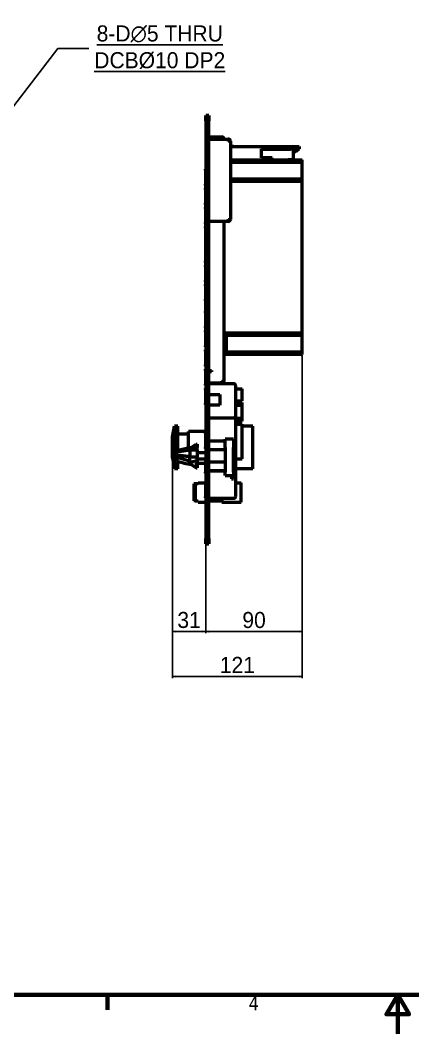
# Model space of a CAD drawing. Header units: millimetres. Extents: x 4735 to 8066, y 756 to 2595.
# Drawn here: x 5465 to 5831, y 1065 to 2011 of the extents above; entities that cross this region are included whole.
import ezdxf

# ---------------------------------------------------------------- set-up
doc = ezdxf.new("R2010")
doc.units = ezdxf.units.MM
doc.header["$LTSCALE"] = 1.8
for name, color, linetype, lineweight in [('경계(ISO)', 7, 'Continuous', 70), ('외형선(ISO)', 7, 'Continuous', 50), ('치수(ISO)', 7, 'Continuous', 25)]:
    doc.layers.add(name, color=color, linetype=linetype, lineweight=lineweight)
doc.styles.add('레이블 문자 (JIS)', font='')
doc.styles.add('주 텍스트 (ISO)', font='')
doc.styles.get('레이블 문자 (JIS)').set_extended_font_data('Gulim')
doc.styles.get('주 텍스트 (ISO)').set_extended_font_data('Tahoma')
doc.dimstyles.new('복사 대상기본값 (JIS)', dxfattribs={"dimscale": 1.5, "dimtxt": 3, "dimasz": 2, "dimexe": 1, "dimexo": 0.5, "dimgap": 0.8, "dimtad": 1, "dimdsep": 46, "dimtxsty": '레이블 문자 (JIS)', "dimblk": 'Filled-1', "dimcen": 0.09, "dimdle": 10, "dimclrd": 256, "dimclre": 256, "dimclrt": 256, "dimazin": 2, "dimtfac": 0.666667, "dimtmove": 0, "dimatfit": 3, "dimldrblk": 'OPEN', "dimfxl": 1, "dimtolj": 1, "dimtzin": 0, "dimlwd": -1, "dimlwe": -1, "dimarcsym": 0})

# ---------------------------------------------------------------- blocks, each defined once
blk = doc.blocks.new('경계 Default Border')
at = {"layer": '경계(ISO)'}
blk.add_line((222.75, 10), (222.75, 6.1), dxfattribs=at)
at = {"layer": '경계(ISO)', "flags": 128}
for points in [[(10, 10), (10, 410), (584, 410), (584, 10), (10, 10)], [(297, 0), (297, 10), (294.11, 5), (299.89, 5), (297, 10)]]:
    blk.add_lwpolyline(points, dxfattribs=at)
at = {"layer": '경계(ISO)', "insert": (258.85, 6.03), "char_height": 3.5, "attachment_point": 7, "style": '주 텍스트 (ISO)'}
blk.add_mtext('4', dxfattribs=at)
blk = doc.blocks.new('Filled-1')
at = {"color": 0}
for p, q in [((0, 0), (-1, 0.1)), ((-1, 0.1), (-1, -0.1)), ((-1, 0), (0, 0)), ((-1, -0.1), (0, 0))]:
    blk.add_line(p, q, dxfattribs=at)
at = {"color": 0, "flags": 128}
blk.add_lwpolyline([(-1, -0.1), (0, 0), (-1, 0.1), (-1, -0.1)], dxfattribs=at)
at = {"color": 0}
blk.add_solid([(-1, -0.1), (0, 0), (-1, 0.1), (-1, -0.1)], dxfattribs=at)
blk = doc.blocks.new('*D645')
at = {"layer": 'Defpoints', "color": 0}
for p in [(5728.42, 1699.02), (5638.42, 1527.09), (5638.42, 1440.08)]:
    blk.add_point(p, dxfattribs=at)
at = {"layer": '치수(ISO)'}
for p, q in [((5728.42, 1698.27), (5728.42, 1438.58)), ((5638.42, 1526.34), (5638.42, 1438.58)), ((5725.42, 1440.08), (5641.42, 1440.08))]:
    blk.add_line(p, q, dxfattribs=at)
at = {"layer": '치수(ISO)', "linetype": 'ByBlock', "xscale": 3, "yscale": 3, "zscale": 3, "rotation": 180}
blk.add_blockref('Filled-1', (5638.42, 1440.08), dxfattribs=at)
at = {"layer": '치수(ISO)', "linetype": 'ByBlock', "xscale": 3, "yscale": 3, "zscale": 3}
blk.add_blockref('Filled-1', (5728.42, 1440.08), dxfattribs=at)
at = {"layer": '치수(ISO)', "insert": (5683.48, 1458.46), "char_height": 15, "attachment_point": 2, "style": '레이블 문자 (JIS)'}
blk.add_mtext('\\A1;90', dxfattribs=at)
blk = doc.blocks.new('_Open')
at = {"color": 0, "linetype": 'ByBlock', "lineweight": -2}
for p, q in [((-1, 0.17), (0, 0)), ((-1, -0.17), (0, 0)), ((0, 0), (-1, 0))]:
    blk.add_line(p, q, dxfattribs=at)
blk = doc.blocks.new('*D646')
at = {"layer": 'Defpoints', "color": 0}
for p in [(5607.42, 1602.09), (5638.42, 1527.09), (5607.42, 1440.08)]:
    blk.add_point(p, dxfattribs=at)
at = {"layer": '치수(ISO)'}
for p, q in [((5607.42, 1601.34), (5607.42, 1438.58)), ((5638.42, 1526.34), (5638.42, 1438.58)), ((5635.42, 1440.08), (5610.42, 1440.08))]:
    blk.add_line(p, q, dxfattribs=at)
at = {"layer": '치수(ISO)', "linetype": 'ByBlock', "xscale": 3, "yscale": 3, "zscale": 3, "rotation": 180}
blk.add_blockref('Filled-1', (5607.42, 1440.08), dxfattribs=at)
at = {"layer": '치수(ISO)', "linetype": 'ByBlock', "xscale": 3, "yscale": 3, "zscale": 3}
blk.add_blockref('Filled-1', (5638.42, 1440.08), dxfattribs=at)
at = {"layer": '치수(ISO)', "insert": (5622.86, 1458.5), "char_height": 15, "attachment_point": 2, "style": '레이블 문자 (JIS)'}
blk.add_mtext('\\A1;31', dxfattribs=at)
blk = doc.blocks.new('*D647')
at = {"layer": 'Defpoints', "color": 0}
for p in [(5728.42, 1699.02), (5607.42, 1602.09), (5728.42, 1398.09)]:
    blk.add_point(p, dxfattribs=at)
at = {"layer": '치수(ISO)'}
for p, q in [((5728.42, 1698.27), (5728.42, 1396.59)), ((5607.42, 1601.34), (5607.42, 1396.59)), ((5610.42, 1398.09), (5725.42, 1398.09))]:
    blk.add_line(p, q, dxfattribs=at)
at = {"layer": '치수(ISO)', "linetype": 'ByBlock', "xscale": 3, "yscale": 3, "zscale": 3, "rotation": 180}
blk.add_blockref('Filled-1', (5607.42, 1398.09), dxfattribs=at)
at = {"layer": '치수(ISO)', "linetype": 'ByBlock', "xscale": 3, "yscale": 3, "zscale": 3}
blk.add_blockref('Filled-1', (5728.42, 1398.09), dxfattribs=at)
at = {"layer": '치수(ISO)', "insert": (5667.92, 1416.51), "char_height": 15, "attachment_point": 2, "style": '레이블 문자 (JIS)'}
blk.add_mtext('\\A1;121', dxfattribs=at)
blk = doc.blocks.new('*D654')
at = {"layer": 'Defpoints', "color": 0}
for p in [(5446.34, 1914.07), (5443.31, 1910.1)]:
    blk.add_point(p, dxfattribs=at)
at = {"layer": '치수(ISO)'}
for p, q in [((5448.17, 1916.46), (5500.37, 1984.72)), ((5529.36, 1984.72), (5500.37, 1984.72)), ((5443.31, 1910.1), (5446.34, 1914.07)), ((5441.48, 1907.72), (5439.66, 1905.34))]:
    blk.add_line(p, q, dxfattribs=at)
at = {"layer": '치수(ISO)', "linetype": 'ByBlock', "xscale": 3, "yscale": 3, "zscale": 3}
for p, rotation in [((5446.34, 1914.07), 232.5915494636965), ((5443.31, 1910.1), 52.59154946369652)]:
    blk.add_blockref('Filled-1', p, dxfattribs=dict(at, rotation=rotation))
at = {"layer": '치수(ISO)', "insert": (5595.53, 2006.19), "char_height": 15, "attachment_point": 2, "style": '레이블 문자 (JIS)'}
blk.add_mtext('\\A1;\\L\\fGulim|b0|i0;8-D∅5 THRU\\P\\fGulim|b0|i0;DCBØ10 DP2\\l', dxfattribs=at)

msp = doc.modelspace()

# ---------------------------------------------------------------- linework, layer by layer
at = {"layer": '외형선(ISO)'}
for p, q in [((5638.42, 1917.087), (5638.42, 1922.087)), ((5641.42, 1922.087), (5638.42, 1922.087)), ((5641.42, 1922.087), (5641.42, 1917.087)), ((5638.42, 1917.087), (5638.42, 1527.087)), ((5641.42, 1527.087), (5641.42, 1917.087)), ((5641.42, 1902.087), (5653.42, 1902.087)), ((5641.42, 1900.087), (5659.42, 1900.087)), ((5653.42, 1900.087), (5653.42, 1902.087)), ((5659.42, 1898.087), (5659.42, 1900.087)), ((5661.42, 1898.087), (5659.42, 1898.087)), ((5661.42, 1898.087), (5661.42, 1825.087)), ((5664.42, 1893.087), (5661.42, 1893.087)), ((5661.42, 1893.019), (5725.42, 1893.019)), ((5664.42, 1893.087), (5664.42, 1893.019)), ((5670.42, 1893.019), (5670.42, 1893.087)), ((5670.42, 1893.087), (5672.02, 1893.087)), ((5672.02, 1893.019), (5672.02, 1893.087)), ((5725.42, 1893.019), (5725.42, 1891.019)), ((5690.42, 1891.019), (5725.42, 1891.019)), ((5690.42, 1882.519), (5690.42, 1891.019)), ((5690.42, 1890.769), (5715.42, 1890.769)), ((5711.062, 1890.769), (5708.205, 1891.019)), ((5715.42, 1890.769), (5717.599, 1890.769)), ((5720.92, 1890.519), (5717.599, 1890.519)), ((5720.42, 1880.769), (5720.42, 1890.519)), ((5720.92, 1888.019), (5720.92, 1890.519)), ((5722.42, 1888.019), (5720.92, 1888.019)), ((5725.42, 1891.019), (5722.42, 1888.019)), ((5661.42, 1880.519), (5727.42, 1880.519)), ((5661.42, 1878.519), (5727.42, 1878.519)), ((5700.42, 1882.519), (5690.42, 1882.519)), ((5700.42, 1880.519), (5700.42, 1882.519)), ((5700.42, 1880.769), (5715.42, 1880.769)), ((5720.42, 1880.769), (5715.42, 1880.769)), ((5727.42, 1880.519), (5728.42, 1880.519)), ((5727.42, 1880.519), (5727.42, 1878.519)), ((5728.42, 1699.019), (5728.42, 1880.519)), ((5638.42, 1872.087), (5638.32, 1872.087)), ((5638.32, 1871.087), (5638.32, 1872.087)), ((5638.32, 1871.087), (5638.32, 1858.087)), ((5638.32, 1857.087), (5638.32, 1858.087)), ((5638.42, 1857.087), (5638.32, 1857.087)), ((5638.32, 1857.087), (5638.32, 1854.087)), ((5727.42, 1862.519), (5661.42, 1862.519)), ((5727.42, 1860.519), (5661.42, 1860.519)), ((5727.42, 1862.519), (5727.42, 1860.519)), ((5638.42, 1854.087), (5638.32, 1854.087)), ((5638.32, 1853.087), (5638.32, 1854.087)), ((5638.32, 1853.087), (5638.32, 1840.087)), ((5638.32, 1839.087), (5638.32, 1840.087)), ((5638.42, 1839.087), (5638.32, 1839.087)), ((5638.32, 1839.087), (5638.32, 1836.087)), ((5638.42, 1836.087), (5638.32, 1836.087)), ((5638.32, 1835.087), (5638.32, 1836.087)), ((5638.32, 1835.087), (5638.32, 1822.087)), ((5638.32, 1821.087), (5638.32, 1822.087)), ((5638.42, 1821.087), (5638.32, 1821.087)), ((5638.32, 1821.087), (5638.32, 1818.087)), ((5638.42, 1818.087), (5638.32, 1818.087)), ((5638.32, 1817.087), (5638.32, 1818.087)), ((5638.32, 1817.087), (5638.32, 1786.087)), ((5659.42, 1823.087), (5641.42, 1823.087)), ((5655.42, 1823.087), (5655.42, 1674.087)), ((5659.42, 1823.087), (5659.42, 1825.087)), ((5659.42, 1825.087), (5661.42, 1825.087)), ((5638.32, 1785.087), (5638.32, 1786.087)), ((5638.42, 1785.087), (5638.32, 1785.087)), ((5638.32, 1785.087), (5638.32, 1782.087)), ((5638.42, 1782.087), (5638.32, 1782.087)), ((5638.32, 1781.087), (5638.32, 1782.087)), ((5638.32, 1781.087), (5638.32, 1768.087)), ((5638.32, 1767.087), (5638.32, 1768.087)), ((5638.42, 1767.087), (5638.32, 1767.087)), ((5638.32, 1767.087), (5638.32, 1764.087)), ((5638.42, 1764.087), (5638.32, 1764.087)), ((5638.32, 1763.087), (5638.32, 1764.087)), ((5638.32, 1763.087), (5638.32, 1750.087)), ((5638.32, 1749.087), (5638.32, 1750.087)), ((5638.42, 1749.087), (5638.32, 1749.087)), ((5638.32, 1749.087), (5638.32, 1739.087)), ((5638.42, 1739.087), (5638.32, 1739.087)), ((5638.32, 1738.087), (5638.32, 1739.087)), ((5638.32, 1738.087), (5638.32, 1725.087)), ((5638.32, 1724.087), (5638.32, 1725.087)), ((5638.42, 1724.087), (5638.32, 1724.087)), ((5638.32, 1724.087), (5638.32, 1721.087)), ((5638.42, 1721.087), (5638.32, 1721.087)), ((5638.32, 1720.087), (5638.32, 1721.087)), ((5638.32, 1720.087), (5638.32, 1707.087)), ((5655.42, 1719.019), (5657.42, 1719.019)), ((5657.42, 1719.019), (5727.42, 1719.019)), ((5657.42, 1719.019), (5657.42, 1717.019)), ((5657.42, 1717.019), (5727.42, 1717.019)), ((5657.42, 1717.019), (5657.42, 1701.019)), ((5727.42, 1719.019), (5727.42, 1717.019)), ((5638.32, 1706.087), (5638.32, 1707.087)), ((5638.42, 1706.087), (5638.32, 1706.087)), ((5638.42, 1703.087), (5638.32, 1703.087)), ((5638.32, 1702.087), (5638.32, 1703.087)), ((5638.32, 1702.087), (5638.32, 1689.087)), ((5657.42, 1699.019), (5655.42, 1699.019)), ((5727.42, 1701.019), (5657.42, 1701.019)), ((5657.42, 1701.019), (5657.42, 1699.019)), ((5727.42, 1699.019), (5657.42, 1699.019)), ((5727.42, 1701.019), (5727.42, 1699.019)), ((5727.42, 1699.019), (5728.42, 1699.019)), ((5638.32, 1688.087), (5638.32, 1689.087)), ((5638.42, 1688.087), (5638.32, 1688.087)), ((5638.42, 1685.087), (5638.32, 1685.087)), ((5638.32, 1684.087), (5638.32, 1685.087)), ((5638.32, 1684.087), (5638.32, 1671.087)), ((5641.42, 1683.794), (5643.42, 1683.794)), ((5643.92, 1682.794), (5641.42, 1682.794)), ((5643.42, 1683.794), (5643.92, 1683.794)), ((5643.92, 1683.794), (5643.92, 1682.794)), ((5638.32, 1670.087), (5638.32, 1671.087)), ((5638.42, 1670.087), (5638.32, 1670.087)), ((5638.42, 1667.087), (5638.32, 1667.087)), ((5638.32, 1666.087), (5638.32, 1667.087)), ((5638.32, 1666.087), (5638.32, 1653.087)), ((5653.42, 1672.087), (5641.42, 1672.087)), ((5664.42, 1671.587), (5641.42, 1671.587)), ((5653.42, 1674.087), (5655.42, 1674.087)), ((5653.42, 1672.087), (5653.42, 1674.087)), ((5666.42, 1641.587), (5666.42, 1669.587)), ((5666.42, 1666.747), (5672.42, 1666.747)), ((5672.42, 1655.547), (5672.42, 1666.747)), ((5641.42, 1661.587), (5651.42, 1661.587)), ((5651.42, 1661.587), (5651.42, 1651.587)), ((5638.32, 1652.087), (5638.32, 1653.087)), ((5638.42, 1652.087), (5638.32, 1652.087)), ((5651.42, 1651.587), (5641.42, 1651.587)), ((5666.42, 1655.547), (5672.42, 1655.547)), ((5666.42, 1652.412), (5669.42, 1652.412)), ((5666.42, 1651.587), (5672.42, 1651.587)), ((5669.42, 1652.412), (5669.42, 1655.547)), ((5669.42, 1654.087), (5672.42, 1654.087)), ((5672.42, 1651.587), (5672.42, 1654.087)), ((5672.42, 1639.287), (5672.42, 1651.587)), ((5641.42, 1639.587), (5664.42, 1639.587)), ((5666.42, 1637.587), (5666.42, 1641.587)), ((5666.42, 1639.287), (5672.42, 1639.287)), ((5666.42, 1566.587), (5666.42, 1637.587)), ((5672.42, 1636.587), (5672.42, 1639.287)), ((5607.42, 1622.087), (5609.42, 1632.087)), ((5609.42, 1632.087), (5609.42, 1592.087)), ((5612.42, 1632.087), (5609.42, 1632.087)), ((5612.42, 1609.538), (5612.42, 1632.087)), ((5666.42, 1636.587), (5672.42, 1636.587)), ((5666.42, 1633.887), (5672.42, 1633.887)), ((5672.42, 1601.587), (5672.42, 1633.887)), ((5682.42, 1632.087), (5672.42, 1632.087)), ((5682.42, 1592.087), (5682.42, 1632.087)), ((5607.42, 1602.087), (5607.42, 1622.087)), ((5622.42, 1624.587), (5612.42, 1624.587)), ((5622.42, 1611.906), (5622.42, 1627.087)), ((5638.42, 1627.087), (5622.42, 1627.087)), ((5638.42, 1626.087), (5638.32, 1626.087)), ((5638.32, 1625.087), (5638.32, 1626.087)), ((5638.32, 1625.087), (5638.32, 1612.087)), ((5656.42, 1611.887), (5656.42, 1619.887)), ((5664.42, 1619.887), (5656.42, 1619.887)), ((5664.42, 1619.887), (5664.42, 1611.887)), ((5611.685, 1609.022), (5612.028, 1609.321)), ((5612.705, 1609.615), (5622.934, 1612.027)), ((5623.232, 1612.049), (5629.086, 1612.049)), ((5623.42, 1609.852), (5623.42, 1611.878)), ((5623.42, 1609.852), (5630.42, 1609.852)), ((5623.42, 1609.852), (5623.42, 1603.368)), ((5624.864, 1612.049), (5629.42, 1615.087)), ((5629.42, 1612.017), (5629.42, 1615.087)), ((5629.42, 1615.087), (5630.42, 1615.087)), ((5629.42, 1612.017), (5630.42, 1612.017)), ((5630.42, 1615.087), (5630.42, 1612.017)), ((5630.42, 1612.017), (5630.42, 1611.878)), ((5630.42, 1609.852), (5630.42, 1611.878)), ((5630.42, 1609.852), (5630.42, 1603.368)), ((5638.32, 1611.087), (5638.32, 1612.087)), ((5638.42, 1611.087), (5638.32, 1611.087)), ((5656.42, 1618.098), (5641.42, 1618.098)), ((5656.42, 1609.914), (5641.42, 1609.914)), ((5656.42, 1611.887), (5656.42, 1588.887)), ((5664.42, 1588.887), (5664.42, 1611.887)), ((5607.42, 1602.087), (5609.42, 1592.087)), ((5611.42, 1608.601), (5611.42, 1607.25)), ((5611.42, 1605.628), (5611.42, 1607.25)), ((5611.42, 1605.628), (5611.42, 1603.198)), ((5611.42, 1603.198), (5611.42, 1599.732)), ((5611.42, 1599.715), (5611.42, 1599.732)), ((5611.42, 1599.715), (5611.839, 1599.145)), ((5612.276, 1608.239), (5614.796, 1608.607)), ((5623.16, 1599.415), (5612.705, 1602.369)), ((5623.42, 1599.582), (5623.42, 1603.368)), ((5623.42, 1603.368), (5630.42, 1603.368)), ((5629.42, 1599.435), (5630.42, 1599.435)), ((5629.42, 1599.435), (5629.42, 1593.087)), ((5638.42, 1607.087), (5630.42, 1607.087)), ((5630.42, 1599.582), (5630.42, 1603.368)), ((5638.42, 1601.087), (5630.42, 1601.087)), ((5630.42, 1599.582), (5630.42, 1599.435)), ((5630.42, 1599.435), (5630.42, 1593.087)), ((5638.32, 1601.087), (5638.32, 1589.087)), ((5666.42, 1601.587), (5672.42, 1601.587)), ((5612.42, 1592.087), (5609.42, 1592.087)), ((5612.396, 1598.747), (5612.209, 1598.837)), ((5612.42, 1592.087), (5612.42, 1598.735)), ((5617.916, 1597.393), (5623.445, 1596.442)), ((5623.294, 1596.489), (5623.294, 1599.355)), ((5623.42, 1598.187), (5623.42, 1599.302)), ((5623.42, 1597.087), (5623.42, 1598.187)), ((5623.42, 1596.447), (5623.42, 1597.087)), ((5623.42, 1597.087), (5629.42, 1593.087)), ((5624.425, 1596.417), (5623.985, 1596.417)), ((5629.42, 1593.087), (5630.42, 1593.087)), ((5638.32, 1597.087), (5630.42, 1597.087)), ((5656.42, 1598.316), (5641.42, 1598.316)), ((5656.42, 1590.099), (5641.42, 1590.099)), ((5656.42, 1590.075), (5641.42, 1590.075)), ((5682.42, 1592.087), (5666.42, 1592.087)), ((5638.32, 1588.087), (5638.32, 1589.087)), ((5638.42, 1588.087), (5638.32, 1588.087)), ((5656.42, 1585.887), (5656.42, 1588.887)), ((5656.42, 1585.887), (5662.42, 1585.887)), ((5662.42, 1585.887), (5662.42, 1582.887)), ((5662.42, 1585.887), (5664.42, 1585.887)), ((5662.42, 1582.887), (5664.42, 1582.887)), ((5664.42, 1588.887), (5664.42, 1585.887)), ((5664.42, 1585.887), (5664.42, 1582.887)), ((5627.42, 1578.087), (5627.42, 1562.087)), ((5628.42, 1578.087), (5627.42, 1578.087)), ((5628.42, 1578.087), (5628.42, 1562.087)), ((5631.42, 1578.087), (5628.42, 1578.087)), ((5631.42, 1579.087), (5631.42, 1578.087)), ((5631.42, 1579.087), (5638.32, 1579.087)), ((5638.42, 1580.087), (5638.32, 1580.087)), ((5638.32, 1579.087), (5638.32, 1580.087)), ((5638.32, 1579.087), (5638.32, 1566.087)), ((5666.42, 1579.087), (5671.42, 1579.087)), ((5671.42, 1561.087), (5671.42, 1579.087)), ((5628.42, 1562.087), (5627.42, 1562.087)), ((5628.42, 1562.087), (5631.42, 1562.087)), ((5631.42, 1562.087), (5631.42, 1561.087)), ((5638.32, 1565.087), (5638.32, 1566.087)), ((5638.42, 1565.087), (5638.32, 1565.087)), ((5641.42, 1564.587), (5664.42, 1564.587)), ((5641.42, 1562.087), (5653.42, 1562.087)), ((5653.42, 1564.587), (5653.42, 1561.087)), ((5631.42, 1561.087), (5638.42, 1561.087)), ((5653.42, 1561.087), (5671.42, 1561.087)), ((5638.42, 1522.087), (5638.42, 1527.087)), ((5641.42, 1527.087), (5641.42, 1522.087)), ((5638.42, 1522.087), (5641.42, 1522.087))]:
    msp.add_line(p, q, dxfattribs=at)
for centre, radius, start, end in [((5653.42, 1900.087), 2, 0, 90), ((5653.42, 1900.087), 1, 0, 90), ((5659.42, 1898.087), 2, 0, 90), ((5659.42, 1898.087), 1, 0, 90), ((5659.42, 1825.087), 2, 270, 0), ((5659.42, 1825.087), 1, 270, 0), ((5653.42, 1674.087), 2, 270, 0), ((5653.42, 1674.087), 1, 270, 0), ((5664.42, 1669.587), 2, 0, 90), ((5664.42, 1641.587), 2, 270, 0), ((5612.42, 1607.25), 1, 98.297145, 180), ((5612.645, 1599.737), 1, 216.316544, 244.188597), ((5612.831, 1599.647), 1, 244.188597, 256.234614), ((5618.086, 1598.378), 1, 256.701526, 260.23965), ((5664.42, 1566.587), 2, 270, 0)]:
    msp.add_arc(centre, radius, start, end, dxfattribs=at)
for centre, major_axis, ratio, start_param, end_param in [((5612.42, 1609.425), (-0.986, -0.867), 0.1906076, 5.5656715, 6.1172562), ((5612.42, 1608.336), (0.931, -0.424), 0.8585838, 2.0880092, 2.9624084), ((5612.645, 1608.532), (-0.438, -0.962), 0.9344363, 3.8526537, 4.259285), ((5613.804, 1609.542), (-1.713, -0.195), 0.1468385, 5.3920537, 5.6666055), ((5615.783, 1610.049), (7.58, 1.969), 0.0462011, 0.2057114, 0.3262415), ((5609.706, 1610.049), (13.714, 1.835), 0.0580518, 6.275419, 6.5423505), ((5612.42, 1601.75), (0.988, -1.482), 0.1035728, 2.7440847, 3.2956694), ((5612.42, 1603.664), (0.98, 0.314), 0.637693, 3.4916594, 4.3660586), ((5612.645, 1603.349), (0.96, 0.308), 0.9051124, 3.572363, 4.1722104), ((5613.804, 1601.727), (-1.71, 0.709), 0.1272323, 5.4615062, 5.736058), ((5616.563, 1600.284), (6.857, -0.709), 0.1028314, 6.0177691, 6.2938196), ((5619.573, 1600.284), (3.79, -0.985), 0.0462011, 0.2036964, 0.3411255), ((5618.086, 1598.378), (-0.231, -0.973), 0.1584329, 0.0000309, 0.0001246), ((5616.563, 1600.284), (6.857, -0.983), 0.0267083, 0.0038291, 0.195524), ((5632.059, 1595.975), (-8.764, 0.514), 0.0233132, 0.0013676, 0.1708698), ((5627.284, 1596.796), (-3.92, -0.32), 0.0519581, 0.1652563, 0.566345)]:
    msp.add_ellipse(centre, major_axis=major_axis, ratio=ratio, start_param=start_param, end_param=end_param, dxfattribs=at)
for points, degree in [([(5614.796, 1608.607), (5618.6, 1609.162), (5623.42, 1609.852)], 2), ([(5629.086, 1612.049), (5629.198, 1612.049), (5629.311, 1612.038), (5629.42, 1612.017)], 3), ([(5623.42, 1603.368), (5616.926, 1604.145), (5612.276, 1604.734)], 2), ([(5617.855, 1597.405), (5616.105, 1597.82), (5614.35, 1598.245), (5612.593, 1598.676)], 3)]:
    msp.add_open_spline(points, degree=degree, dxfattribs=at)
for points, knots in [([(5623.233, 1612.049), (5623.219, 1612.049), (5623.206, 1612.049), (5623.19, 1612.049), (5623.187, 1612.049), (5623.185, 1612.049)], [-1.4484774196, -1.4484774196, -1.4484774196, -1.4484774196, -1.4406925915, -1.4406925915, -1.4393279077, -1.4393279077, -1.4393279077, -1.4393279077]), ([(5612.276, 1604.734), (5612.198, 1604.744), (5612.122, 1604.761), (5611.931, 1604.828), (5611.823, 1604.888), (5611.637, 1605.044), (5611.562, 1605.138), (5611.48, 1605.302), (5611.458, 1605.364), (5611.428, 1605.491), (5611.42, 1605.556), (5611.42, 1605.624), (5611.42, 1605.626), (5611.42, 1605.628)], [0.17495228, 0.17495228, 0.17495228, 0.17495228, 0.19856088, 0.19856088, 0.23712789, 0.23712789, 0.27663231, 0.27663231, 0.29877534, 0.29877534, 0.32080687, 0.32080687, 0.32136702, 0.32136702, 0.32136702, 0.32136702]), ([(5629.42, 1599.435), (5629.359, 1599.397), (5629.293, 1599.367), (5629.171, 1599.326), (5629.109, 1599.312), (5629.044, 1599.302)], [0.291411617, 0.291411617, 0.291411617, 0.291411617, 0.317834765, 0.317834765, 0.342083843, 0.342083843, 0.342083843, 0.342083843])]:
    msp.add_open_spline(points, degree=3, knots=knots, dxfattribs=at)
msp.add_rational_spline([(5623.42, 1598.187), (5624.729, 1598.626), (5629.044, 1599.302)], [1.88888888889, 1.77416638211, 1.47828309099], degree=2, dxfattribs=at)

# ---------------------------------------------------------------- block references
at = {"xscale": 3.643913790000001, "yscale": 3.643913790000001, "zscale": 3.643913790000001}
msp.add_blockref('경계 Default Border', (4735.227, 1064.61), dxfattribs=at)

# ---------------------------------------------------------------- dimensions: what is measured, and where the dimension line sits
at = {"layer": '치수(ISO)'}
dim = msp.add_diameter_dim_2p(p1=(5443.306, 1910.101), p2=(5446.344, 1914.073), text='\\L\\fGulim|b0|i0;8-D<> THRU\\P\\fGulim|b0|i0;DCBØ10 DP2\\l', dimstyle='복사 대상기본값 (JIS)', override={"dimtxt": 10, "dimtad": 0, "dimtih": 1, "dimtoh": 1, "dimlfac": 1, "dimtxsty": '레이블 문자 (JIS)', "dimatfit": 2, "dimldrblk": 'Open'}, dxfattribs=at)
dim.commit()
dim.dimension.update_dxf_attribs({"geometry": '*D654', "text_midpoint": (5595.525, 1984.715), "dimtype": 163})
dim = msp.add_linear_dim(base=(5728.42, 1398.087), p1=(5607.42, 1602.087), p2=(5728.42, 1699.019), angle=180, dimstyle='복사 대상기본값 (JIS)', override={"dimtxt": 10, "dimgap": 2, "dimtxsty": '레이블 문자 (JIS)', "dimtofl": 0, "dimatfit": 1, "dimldrblk": 'Open'}, dxfattribs=at)
dim.commit()
dim.dimension.update_dxf_attribs({"geometry": '*D647', "text_midpoint": (5667.92, 1398.087), "dimtype": 160})
for base, p1, p2, picture, middle in [((5638.42, 1440.083), (5728.42, 1699.019), (5638.42, 1527.087), '*D645', (5683.48, 1440.083)), ((5607.42, 1440.083), (5638.42, 1527.087), (5607.42, 1602.087), '*D646', (5622.86, 1440.083))]:
    dim = msp.add_linear_dim(base=base, p1=p1, p2=p2, dimstyle='복사 대상기본값 (JIS)', override={"dimtxt": 10, "dimgap": 2, "dimtxsty": '레이블 문자 (JIS)', "dimtofl": 0, "dimatfit": 1, "dimldrblk": 'Open'}, dxfattribs=at)
    dim.commit()
    dim.dimension.update_dxf_attribs({"geometry": picture, "text_midpoint": middle, "dimtype": 160})

doc.saveas('drawing.dxf')
